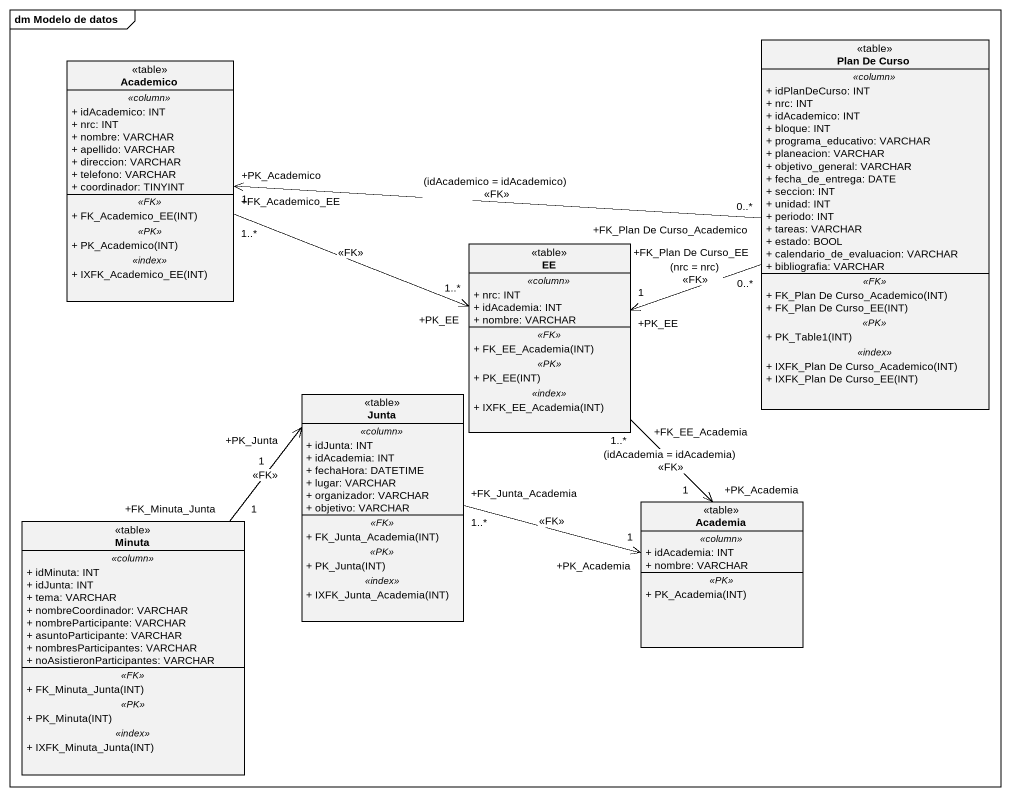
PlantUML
@startuml
mainframe dm Modelo de datos
hide circle
hide empty members
skinparam classAttributeIconSize 0
class Academico <<table>> {
  .. <<column>> ..
  + idAcademico: INT
  + nrc: INT
  + nombre: VARCHAR
  + apellido: VARCHAR
  + direccion: VARCHAR
  + telefono: VARCHAR
  + coordinador: TINYINT
  .. <<FK>> ..
  + FK_Academico_EE(INT)
  .. <<PK>> ..
  + PK_Academico(INT)
  .. <<index>> ..
  + IXFK_Academico_EE(INT)
}
class "Plan De Curso" as Plan_De_Curso <<table>> {
  .. <<column>> ..
  + idPlanDeCurso: INT
  + nrc: INT
  + idAcademico: INT
  + bloque: INT
  + programa_educativo: VARCHAR
  + planeacion: VARCHAR
  + objetivo_general: VARCHAR
  + fecha_de_entrega: DATE
  + seccion: INT
  + unidad: INT
  + periodo: INT
  + tareas: VARCHAR
  + estado: BOOL
  + calendario_de_evaluacion: VARCHAR
  + bibliografia: VARCHAR
  .. <<FK>> ..
  + FK_Plan De Curso_Academico(INT)
  + FK_Plan De Curso_EE(INT)
  .. <<PK>> ..
  + PK_Table1(INT)
  .. <<index>> ..
  + IXFK_Plan De Curso_Academico(INT)
  + IXFK_Plan De Curso_EE(INT)
}
class EE <<table>> {
  .. <<column>> ..
  + nrc: INT
  + idAcademia: INT
  + nombre: VARCHAR
  .. <<FK>> ..
  + FK_EE_Academia(INT)
  .. <<PK>> ..
  + PK_EE(INT)
  .. <<index>> ..
  + IXFK_EE_Academia(INT)
}
class Junta <<table>> {
  .. <<column>> ..
  + idJunta: INT
  + idAcademia: INT
  + fechaHora: DATETIME
  + lugar: VARCHAR
  + organizador: VARCHAR
  + objetivo: VARCHAR
  .. <<FK>> ..
  + FK_Junta_Academia(INT)
  .. <<PK>> ..
  + PK_Junta(INT)
  .. <<index>> ..
  + IXFK_Junta_Academia(INT)
}
class Academia <<table>> {
  .. <<column>> ..
  + idAcademia: INT
  + nombre: VARCHAR
  .. <<PK>> ..
  + PK_Academia(INT)
}
class Minuta <<table>> {
  .. <<column>> ..
  + idMinuta: INT
  + idJunta: INT
  + tema: VARCHAR
  + nombreCoordinador: VARCHAR
  + nombreParticipante: VARCHAR
  + asuntoParticipante: VARCHAR
  + nombresParticipantes: VARCHAR
  + noAsistieronParticipantes: VARCHAR
  .. <<FK>> ..
  + FK_Minuta_Junta(INT)
  .. <<PK>> ..
  + PK_Minuta(INT)
  .. <<index>> ..
  + IXFK_Minuta_Junta(INT)
}
Academico "+FK_Academico_EE\n1..*" -right-> "+PK_EE\n1..*" EE : <<FK>>
Plan_De_Curso "+FK_Plan De Curso_Academico\n0..*" -left-> "+PK_Academico\n1" Academico : (idAcademico = idAcademico)\n<<FK>>
Plan_De_Curso "+FK_Plan De Curso_EE\n0..*" -left-> "+PK_EE\n1" EE : (nrc = nrc)\n<<FK>>
EE "+FK_EE_Academia\n1..*" --> "+PK_Academia\n1" Academia : (idAcademia = idAcademia)\n<<FK>>
Junta "+FK_Junta_Academia\n1..*" -right-> "+PK_Academia\n1" Academia : <<FK>>
Minuta "+FK_Minuta_Junta\n1" -right-> "+PK_Junta\n1" Junta : <<FK>>
@enduml
